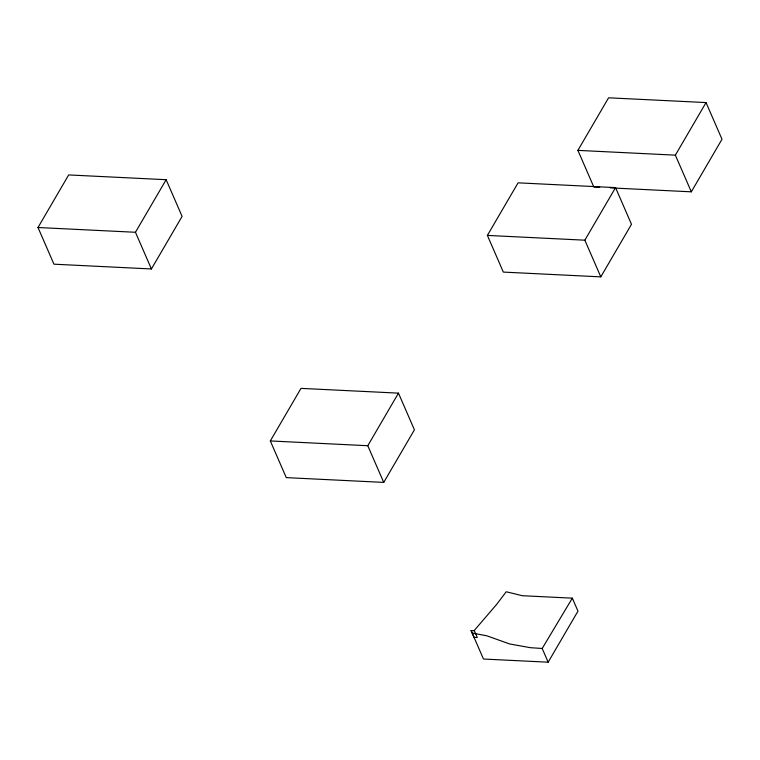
<?xml version="1.0" encoding="UTF-8"?>
<svg xmlns="http://www.w3.org/2000/svg" width="760" height="760" viewBox="0 0 760 760"><rect width="100%" height="100%" fill="white"/><g stroke="black" fill="none" stroke-linecap="round" stroke-linejoin="round"><path stroke-width="1.14" d="M471.095 630.572L474.325 630.733L477.289 637.526L474.05 637.364L471.095 630.572L483.474 659.034L548.159 662.197L542.193 648.48L572.327 598.158L522.329 595.716L506.226 591.764L496.631 604.409L474.212 630.534M38 227.506L68.685 174.933L166.145 179.702L182.096 216.391L151.411 268.964L53.95 264.185L38 227.506L135.46 232.275L166.145 179.702M270.322 440.942L301.007 388.369L398.468 393.138L414.418 429.827L383.733 482.401L286.273 477.622L270.322 440.942L367.783 445.721L398.468 393.138M487.388 235.41L518.082 182.837L615.543 187.615L631.484 224.295L600.799 276.868L503.339 272.089L487.388 235.41L584.848 240.189L615.543 187.615M599.725 187.35L593.855 187.055L577.904 150.375L608.589 97.802L706.049 102.572L722 139.261L691.315 191.833L610.289 187.862M691.315 191.833L675.364 155.154L706.049 102.572M548.159 662.197L577.971 611.135L572.327 598.158M472.292 633.042L486.932 635.835L509.589 643.938L530.375 647.691L542.193 648.48M577.904 150.375L675.364 155.154M584.848 240.189L600.799 276.868M367.783 445.721L383.733 482.401M135.46 232.275L151.411 268.964"/></g></svg>
